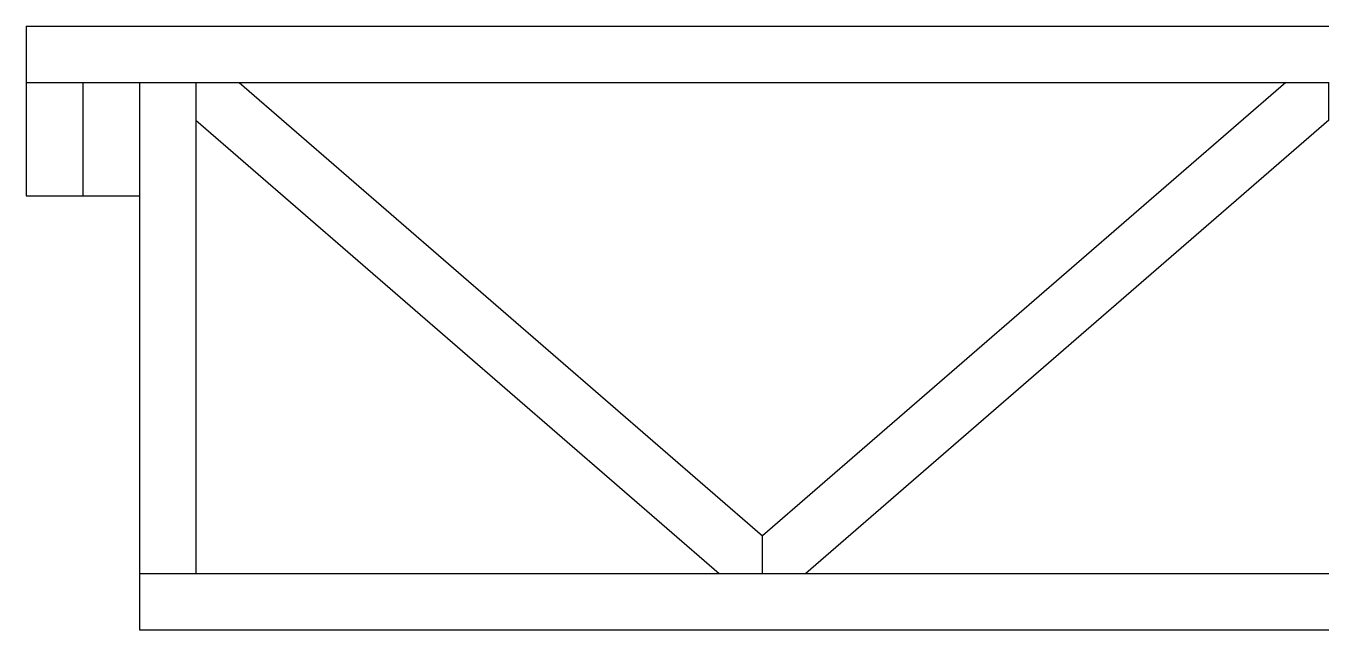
# Model space of a CAD drawing. Header units: inches. Extents: x 0 to 34.5, y -16 to 0.
import ezdxf

# ---------------------------------------------------------------- set-up
doc = ezdxf.new("R2010")
doc.units = ezdxf.units.IN
doc.header["$MEASUREMENT"] = 0

msp = doc.modelspace()

# ---------------------------------------------------------------- linework, layer by layer
for p, q in [((0, 0), (0, -4.5)), ((0, 0), (34.5, 0)), ((0, -1.5), (34.5, -1.5)), ((1.5, -1.5), (1.5, -4.5)), ((3, -1.5), (3, -16)), ((4.5, -1.5), (4.5, -14.5)), ((5.645, -1.5), (19.5, -13.508)), ((33.355, -1.5), (19.5, -13.508)), ((34.5, -2.492), (34.5, -1.5)), ((4.5, -2.492), (18.355, -14.5)), ((34.5, -2.492), (20.645, -14.5)), ((0, -4.5), (3, -4.5)), ((19.5, -14.5), (19.5, -13.508)), ((3, -14.5), (34.5, -14.5)), ((3, -16), (34.5, -16))]:
    msp.add_line(p, q)

doc.saveas('drawing.dxf')
